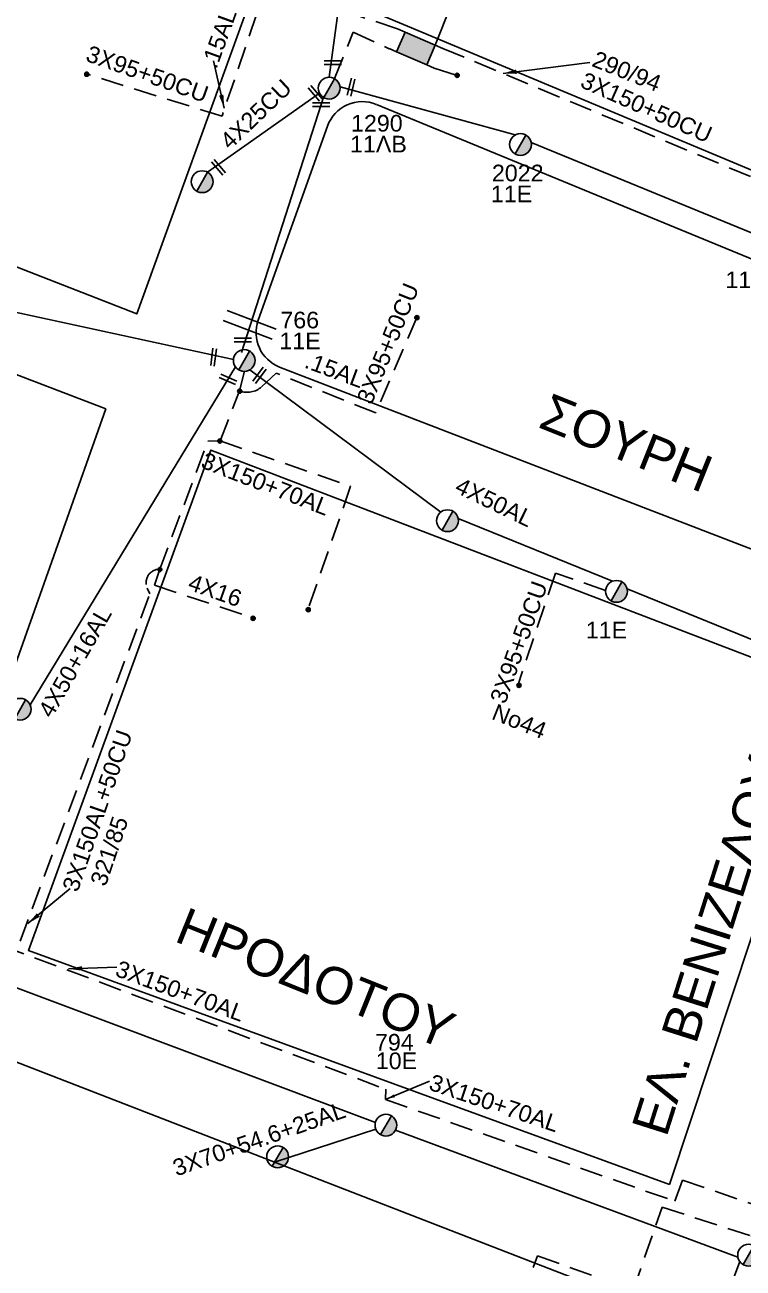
# Model space of a CAD drawing. Header units: millimetres. Extents: x 8791 to 11104, y 1833 to 2902.
# Drawn here: x 8926.6 to 9006, y 2681.6 to 2819 of the extents above; entities that cross this region are included whole.
import ezdxf
from ezdxf.enums import TextEntityAlignment as Align

# ---------------------------------------------------------------- set-up
doc = ezdxf.new("R2010")
doc.units = ezdxf.units.MM
doc.linetypes.add('DASHED', pattern=[19.05, 12.7, -6.35])
for name, color, linetype in [('Link Box 4 Διευθύνσεων', 7, 'Continuous'), ('Γέφυρες Εναερίου Δικτύου', 7, 'Continuous'), ('Γυμνά εναέρια ΧΤ (3Φ)   4x50AL', 7, 'Continuous'), ('Γυμνά εναέρια ΧΤ και ΦΟΠ (3Φ)   4x50+16AL', 7, 'Continuous'), ('Εναέρια παροχή ΧΤ 4x16', 7, 'SYN_LINE'), ('Επιγραφές - Σχήματα', 7, 'Continuous'), ('Καλώδια ΧΤ   3x150+50CU', 7, 'DASHED'), ('Καλώδια ΧΤ   3x150+70AL', 7, 'DASHED'), ('Καλώδια ΧΤ   3x150AL+50CU', 7, 'DASHED'), ('Καλώδια ΧΤ   3x95+50CU', 7, 'DASHED'), ('Καλώδια ΧΤ   4x25CU', 7, 'DASHED'), ('Μηχανική τομή', 7, 'Continuous'), ('Στύλος ΦΜ', 7, 'Continuous'), ('Στύλος ΦΜ @ 1', 7, 'Continuous'), ('Συνδέσεις', 7, 'Continuous'), ('Συνεστραμμένα ΧΤ   3x70+54.6+25AL', 7, 'SYN_LINE'), ('Τομή', 7, 'Continuous'), ('Υπόβαθρο ΔΕΗ', 7, 'Continuous'), ('Υπόγεια Καλώδια Δικτύου ΧΤ   150AL', 7, 'DASHED')]:
    doc.layers.add(name, color=color, linetype=linetype)
doc.styles.add('ar', font='ARIAL.TTF')
doc.styles.get("Standard").update_dxf_attribs({"font": 'ARIAL.TTF'})
doc.linetypes.add('SYN_LINE', pattern='A,0.5,-0.0001,["/\\/\\/\\/",Standard,S=0.1,R=0,X=0,Y=-0.05],-0.25', length=0.7501)
doc.dimstyles.new('ISO-25', dxfattribs={"dimtxt": 2.5, "dimasz": 2.5, "dimexe": 1.25, "dimexo": 0.625, "dimtad": 1, "dimtxsty": 'Standard', "dimcen": 2.5, "dimadec": 0, "dimazin": 0, "dimtfac": 1, "dimtmove": 0, "dimatfit": 3, "dimfxl": 1, "dimarcsym": 0})

# ---------------------------------------------------------------- blocks, each defined once
blk = doc.blocks.new('ΥΠΑΡΧΩΝ ΤΣΙΜΕΝΤΕΝΙΟΣ ΣΤΥΛΟΣ')
at = {"layer": 'Στύλος ΦΜ'}
blk.add_hatch(color=256, dxfattribs=at).paths.add_polyline_path([(-1.29, -2.28, 0.574793), (2.62, 0, 0.268822), (1.3, 2.27)])
blk.add_line((-1.29, -2.28), (1.3, 2.27), dxfattribs=at)
blk.add_circle((0, 0), 2.62, dxfattribs=at)
at = {"layer": 'Στύλος ΦΜ', "flags": 4}
for tag, p in [('ΑΡΙΘΜΟΣ', (-4.68, 8.05)), ('ΤΥΠΟΣ', (-4.91, 3.03))]:
    blk.add_attdef(tag, p, '', height=4, dxfattribs=at)
blk = doc.blocks.new('LINK BOX 4 ΑΝΑΧΩΡΗΣΕΩΝ')
at = {"layer": 'Link Box 4 Διευθύνσεων', "ltscale": 40}
blk.add_hatch(color=256, dxfattribs=at).paths.add_polyline_path([(-3.54, 0), (-3.54, -4.67), (3.54, -4.67), (3.54, 0)])
for p, q in [((-3.54, 0), (-5.33, 0)), ((5.33, 0), (3.54, 0)), ((-3.54, -4.67), (-5.33, -4.67)), ((5.33, -4.67), (3.54, -4.67))]:
    blk.add_line(p, q, dxfattribs=at)
blk.add_lwpolyline([(-3.54, -4.67), (-3.54, 0), (3.54, 0), (3.54, -4.67)], close=True, dxfattribs=at)
blk = doc.blocks.new('ΤΟΜΗ')
at = {"layer": 'Τομή', "ltscale": 40}
for p, q in [((-5.68, 0), (5.68, 0)), ((5.68, -2.33), (-5.68, -2.33))]:
    blk.add_line(p, q, dxfattribs=at)
blk = doc.blocks.new('_ΣΥΝΔΕΣΗ')
at = {"layer": 'Συνδέσεις', "linetype": 'SYN_LINE', "ltscale": 40}
blk.add_hatch(color=256, dxfattribs=at).paths.add_polyline_path([(0.5, -0.01, 1), (-0.5, -0.01, 1)])
at = {"layer": 'Συνδέσεις'}
blk.add_circle((0, -0.01), 0.5, dxfattribs=at)
blk = doc.blocks.new('ΜΗΧΑΝΙΚΗ ΤΟΜΗ')
at = {"layer": 'Μηχανική τομή', "ltscale": 40}
for p, q in [((-1.89, 0.78), (1.89, 0.78)), ((1.89, 0), (-1.89, 0))]:
    blk.add_line(p, q, dxfattribs=at)

msp = doc.modelspace()

# ---------------------------------------------------------------- linework, layer by layer
at = {"layer": 'Γέφυρες Εναερίου Δικτύου', "color": 30, "linetype": 'DASHED', "ltscale": 0.2}
for points in [[(8960.85, 2813.08), (8962.91, 2818.2), (8966.87, 2816.39)], [(8971.86, 2814.23), (8974.39, 2813.43)]]:
    msp.add_lwpolyline(points, dxfattribs=at)
at = {"layer": 'Γυμνά εναέρια ΧΤ (3Φ)   4x50AL', "color": 30, "ltscale": 20}
for points in [[(8961.45, 2812.18), (8980.82, 2806.85)], [(8982.57, 2806.03), (9007.54, 2795.76)]]:
    msp.add_lwpolyline(points, dxfattribs=at)
at = {"layer": 'Γυμνά εναέρια ΧΤ (3Φ)   4x50AL', "color": 85}
for points in [[(8951.49, 2780.91), (8972.58, 2765.16)], [(8974.51, 2764.46), (8991.57, 2757.54)], [(8993.17, 2756.68), (9020.81, 2745.44)]]:
    msp.add_lwpolyline(points, dxfattribs=at)
at = {"layer": 'Γυμνά εναέρια ΧΤ και ΦΟΠ (3Φ)   4x50+16AL', "color": 30}
msp.add_lwpolyline([(8960.24, 2813.24), (8966.04, 2855.95)], dxfattribs=at)
at = {"layer": 'Γυμνά εναέρια ΧΤ και ΦΟΠ (3Φ)   4x50+16AL', "color": 6}
msp.add_lwpolyline([(8903.76, 2791.98), (8949.66, 2782.04)], dxfattribs=at)
at = {"layer": 'Γυμνά εναέρια ΧΤ και ΦΟΠ (3Φ)   4x50+16AL', "color": 151}
msp.add_lwpolyline([(8927.19, 2743.87), (8949.88, 2781.24)], dxfattribs=at)
at = {"layer": 'Γυμνά εναέρια ΧΤ και ΦΟΠ (3Φ)   4x50+16AL', "color": 1}
for points in [[(8914.66, 2716.73), (8965.35, 2697.7)], [(8967.59, 2696.86), (9005.42, 2682.83)]]:
    msp.add_lwpolyline(points, dxfattribs=at)
at = {"layer": 'Εναέρια παροχή ΧΤ 4x16', "color": 2, "linetype": 'DASHED', "ltscale": 0.2}
msp.add_lwpolyline([(8941.51, 2758.86), (8940.94, 2757.1), (8951.82, 2753.46)], dxfattribs=at)
at = {"layer": 'Εναέρια παροχή ΧΤ 4x16', "color": 1, "linetype": 'DASHED', "ltscale": 0.2}
msp.add_lwpolyline([(8978.9, 2670.91), (8983.26, 2682.98), (8993.85, 2679.17), (8997.05, 2688.33), (9006.92, 2685.16), (9007.2, 2684.09)], dxfattribs=at)
at = {"layer": 'Επιγραφές - Σχήματα', "ltscale": 20}
msp.add_line((8971.97, 2816.78), (8973.63, 2820.95), dxfattribs=at)
at = {"layer": 'Επιγραφές - Σχήματα', "color": 7, "ltscale": 20}
msp.add_line((8950.55, 2782.82), (8959.64, 2811.14), dxfattribs=at)
at = {"layer": 'Καλώδια ΧΤ   3x150+50CU', "color": 27, "ltscale": 0.2}
msp.add_lwpolyline([(8972.81, 2816.42), (9010.22, 2800.83), (9010.6, 2799.43, 0.325021), (9014.05, 2796.66, 0.590738), (9014.55, 2797.48, 12.344555)], format="xyb", dxfattribs=at)
at = {"layer": 'Καλώδια ΧΤ   3x150+70AL', "color": 2, "ltscale": 0.2}
for points in [[(8948.18, 2773.04), (8962.62, 2768.02), (8957.91, 2754.42)], [(8920.53, 2727.68), (8921.84, 2730.77), (8924.64, 2729.76), (8920.55, 2718.58), (8966.51, 2701.37), (8966.47, 2700.23), (8998.46, 2688.99), (8999.3, 2691.33), (9010.03, 2687.66), (9009.46, 2685.93), (9049.04, 2670.38), (9060.66, 2676.56), (9066.45, 2669.76), (9064.64, 2664.82), (9067.47, 2663.95)]]:
    msp.add_lwpolyline(points, dxfattribs=at)
at = {"layer": 'Καλώδια ΧΤ   3x150AL+50CU', "color": 2, "ltscale": 0.2}
msp.add_lwpolyline([(8919.3, 2715.91), (8924.76, 2714.18), (8940.42, 2756.13), (8940.14, 2756.76, -0.543265), (8941.51, 2758.86), (8946.85, 2773), (8948.18, 2773.04), (8950.35, 2778.58), (8950.87, 2780.73)], format="xyb", dxfattribs=at)
at = {"layer": 'Καλώδια ΧΤ   3x95+50CU', "color": 27, "ltscale": 0.2}
msp.add_lwpolyline([(8948.4, 2808.92), (8933.44, 2813.6)], dxfattribs=at)
at = {"layer": 'Καλώδια ΧΤ   3x95+50CU', "color": 2, "ltscale": 0.2}
msp.add_lwpolyline([(8969.92, 2786.69), (8965.42, 2776.14)], dxfattribs=at)
at = {"layer": 'Καλώδια ΧΤ   3x95+50CU', "color": 85, "ltscale": 0.2}
msp.add_lwpolyline([(8990.8, 2756.52), (8985.26, 2758.42), (8981.1, 2746)], dxfattribs=at)
at = {"layer": 'Καλώδια ΧΤ   4x25CU', "color": 30, "linetype": 'SYN_LINE', "ltscale": 15}
msp.add_lwpolyline([(8946.81, 2802.73), (8959.19, 2811.48)], dxfattribs=at)
at = {"layer": 'Συνεστραμμένα ΧΤ   3x70+54.6+25AL', "color": 1, "ltscale": 15}
msp.add_lwpolyline([(8954.21, 2693.3), (8965.41, 2696.95)], dxfattribs=at)
at = {"layer": 'Συνεστραμμένα ΧΤ   3x70+54.6+25AL', "color": 2, "ltscale": 20}
msp.add_lwpolyline([(8986.51, 2631.27), (9005.64, 2682.33)], dxfattribs=at)
at = {"layer": 'Υπόβαθρο ΔΕΗ'}
for p, q in [((8965.46, 2810.23), (9024.96, 2785.7)), ((8952.39, 2786.38), (8960.05, 2807.83)), ((9015.64, 2757.71), (8954.77, 2781.2))]:
    msp.add_line(p, q, dxfattribs=at)
for points in [[(8867.72, 2856.13), (8853.96, 2820.24), (8938.98, 2787.07), (8951.33, 2821.19)], [(8976.28, 2851.16), (8964.85, 2820.56), (9031.85, 2792.52), (9041.54, 2822.85)], [(8828.58, 2753.35), (8894.53, 2729.14), (8915.91, 2721.16), (8935.55, 2776.58), (8850.29, 2809.22)], [(8997.85, 2690.86), (9016.01, 2745.65), (8947.16, 2772.02), (8927, 2716.73)]]:
    msp.add_lwpolyline(points, close=True, dxfattribs=at)
msp.add_lwpolyline([(8923.1, 2705.35), (8903.12, 2651.4), (8952.97, 2632.17), (8965.33, 2655.75, -0.301015), (8970.19, 2657.54), (8983.75, 2652.36), (8993.54, 2678.06)], format="xyb", close=True, dxfattribs=at)
for centre, start, end in [((8963.9, 2806.46), 67.5894, 160.3443), ((8956.24, 2785.01), 160.3443, 248.9026)]:
    msp.add_arc(centre, 4.08, start, end, dxfattribs=at)
at = {"layer": 'Υπόγεια Καλώδια Δικτύου ΧΤ   150AL', "color": 27, "ltscale": 0.2}
msp.add_lwpolyline([(8967.81, 2818.58), (8963.6, 2819.97), (8953.44, 2823.77), (8948.4, 2808.92)], dxfattribs=at)
at = {"layer": 'Υπόγεια Καλώδια Δικτύου ΧΤ   150AL', "color": 2, "ltscale": 0.2}
msp.add_lwpolyline([(8965.42, 2776.14), (8954.37, 2780.53), (8952.78, 2779.03, -0.295112), (8950.35, 2778.58, -2.388011)], format="xyb", dxfattribs=at)

# ---------------------------------------------------------------- block references
at = {"layer": 'Link Box 4 Διευθύνσεων', "xscale": 0.5104822389463963, "yscale": 0.5104822389463963, "zscale": 0.5104822389463963, "rotation": 336.6103510456616}
msp.add_blockref('LINK BOX 4 ΑΝΑΧΩΡΗΣΕΩΝ', (8970.31, 2817.5), dxfattribs=at)
at = {"layer": 'Μηχανική τομή', "xscale": 0.5104822389464277, "yscale": 0.5104822389464277, "zscale": 0.5104822389464277}
for p in [(8960.65, 2814.63), (8959.37, 2810), (8950.7, 2784)]:
    msp.add_blockref('ΜΗΧΑΝΙΚΗ ΤΟΜΗ', p, dxfattribs=at)
at = {"layer": 'Μηχανική τομή'}
for p, xscale, yscale, zscale, rotation in [((8962.47, 2812.19), 0.5104822389464139, 0.5104822389464139, 0.5104822389464139, 255.9155396575952), ((8958.54, 2811.32), 0.5104822389464442, 0.5104822389464442, 0.5104822389464442, 310.9190038697232), ((8947.86, 2803.14), 0.5104822389464442, 0.5104822389464442, 0.5104822389464442, 310.9190038697232), ((8947.67, 2782.27), 0.5104822389464544, 0.5104822389464544, 0.5104822389464544, 82.87425345915346), ((8948.99, 2779.66), 0.5104822389463922, 0.5104822389463922, 0.5104822389463922, 336.8044022423339), ((8952.37, 2780.41), 0.5104822389464544, 0.5104822389464544, 0.5104822389464544, 233.5382978307457)]:
    msp.add_blockref('ΜΗΧΑΝΙΚΗ ΤΟΜΗ', p, dxfattribs=dict(at, xscale=xscale, yscale=yscale, zscale=zscale, rotation=rotation))
at = {"layer": 'Στύλος ΦΜ @ 1', "ltscale": 40}
ref = msp.add_blockref('ΥΠΑΡΧΩΝ ΤΣΙΜΕΝΤΕΝΙΟΣ ΣΤΥΛΟΣ', (8960.25, 2812.03), dxfattribs=dict(at, xscale=0.4594340150515993, yscale=0.4594340150515993, zscale=0.4594340150515993))
ref.add_attrib('ΤΥΠΟΣ', '11ΛB', (8962.55, 2804.92), dxfattribs={"layer": 'Στύλος ΦΜ', "height": 1.838, "flags": 4})
ref.add_attrib('ΑΡΙΘΜΟΣ', '1290', (8962.66, 2807.23), dxfattribs={"layer": 'Στύλος ΦΜ', "height": 1.838, "flags": 4})
ref = msp.add_blockref('ΥΠΑΡΧΩΝ ΤΣΙΜΕΝΤΕΝΙΟΣ ΣΤΥΛΟΣ', (8981.39, 2805.8), dxfattribs=dict(at, xscale=0.4594340150515993, yscale=0.4594340150515993, zscale=0.4594340150515993))
ref.add_attrib('ΤΥΠΟΣ', '11E', (8978.12, 2799.42), dxfattribs={"layer": 'Στύλος ΦΜ', "height": 1.838, "flags": 4})
ref.add_attrib('ΑΡΙΘΜΟΣ', '2022', (8978.23, 2801.73), dxfattribs={"layer": 'Στύλος ΦΜ', "height": 1.838, "flags": 4})
at = {"layer": 'Στύλος ΦΜ @ 1', "ltscale": 40, "xscale": 0.4594340150515993, "yscale": 0.4594340150515993, "zscale": 0.4594340150515993}
for p in [(8946.21, 2801.69), (8973.33, 2764.22), (8954.55, 2693.91), (9006.6, 2683.04)]:
    msp.add_blockref('ΥΠΑΡΧΩΝ ΤΣΙΜΕΝΤΕΝΙΟΣ ΣΤΥΛΟΣ', p, dxfattribs=at)
at = {"layer": 'Στύλος ΦΜ @ 1', "ltscale": 40}
ref = msp.add_blockref('ΥΠΑΡΧΩΝ ΤΣΙΜΕΝΤΕΝΙΟΣ ΣΤΥΛΟΣ', (9008.23, 2794.78), dxfattribs=dict(at, xscale=0.4594340150515993, yscale=0.4594340150515993, zscale=0.4594340150515993))
ref.add_attrib('ΤΥΠΟΣ', '11E', (9004.04, 2789.92), dxfattribs={"layer": 'Στύλος ΦΜ', "height": 1.838, "flags": 4})
ref = msp.add_blockref('ΥΠΑΡΧΩΝ ΤΣΙΜΕΝΤΕΝΙΟΣ ΣΤΥΛΟΣ', (8950.86, 2781.93), dxfattribs=dict(at, xscale=0.4594340150515993, yscale=0.4594340150515993, zscale=0.4594340150515993))
ref.add_attrib('ΤΥΠΟΣ', '11E', (8954.74, 2783.17), dxfattribs={"layer": 'Στύλος ΦΜ', "height": 1.838, "flags": 4})
ref.add_attrib('ΑΡΙΘΜΟΣ', '766', (8954.85, 2785.48), dxfattribs={"layer": 'Στύλος ΦΜ', "height": 1.838, "flags": 4})
ref = msp.add_blockref('ΥΠΑΡΧΩΝ ΤΣΙΜΕΝΤΕΝΙΟΣ ΣΤΥΛΟΣ', (8992, 2756.41), dxfattribs=dict(at, xscale=0.4594340150515993, yscale=0.4594340150515993, zscale=0.4594340150515993))
ref.add_attrib('ΤΥΠΟΣ', '11E', (8988.61, 2751.21), dxfattribs={"layer": 'Στύλος ΦΜ', "height": 1.838, "flags": 4})
ref = msp.add_blockref('ΥΠΑΡΧΩΝ ΤΣΙΜΕΝΤΕΝΙΟΣ ΣΤΥΛΟΣ', (8926.09, 2743.38), dxfattribs=dict(at, xscale=0.4594340150515993, yscale=0.4594340150515993, zscale=0.4594340150515993))
ref.add_attrib('ΤΥΠΟΣ', '11B', (8918.01, 2742.85), dxfattribs={"layer": 'Στύλος ΦΜ', "height": 1.838, "flags": 4})
ref.add_attrib('ΑΡΙΘΜΟΣ', '736', (8920.05, 2745.69), dxfattribs={"layer": 'Στύλος ΦΜ', "height": 1.838, "flags": 4})
ref = msp.add_blockref('ΥΠΑΡΧΩΝ ΤΣΙΜΕΝΤΕΝΙΟΣ ΣΤΥΛΟΣ', (8966.52, 2697.41), dxfattribs=dict(at, xscale=0.4594340150515993, yscale=0.4594340150515993, zscale=0.4594340150515993))
ref.add_attrib('ΤΥΠΟΣ', '10E', (8965.4, 2703.6), dxfattribs={"layer": 'Στύλος ΦΜ', "height": 1.838, "flags": 4})
ref.add_attrib('ΑΡΙΘΜΟΣ', '794', (8965.31, 2705.65), dxfattribs={"layer": 'Στύλος ΦΜ', "height": 1.838, "flags": 4})
at = {"layer": 'Συνδέσεις', "xscale": 0.4594340150518314, "yscale": 0.4594340150518314, "zscale": 0.4594340150518314}
for p in [(8933.45, 2813.57), (8974.39, 2813.44), (8969.94, 2786.66), (8950.36, 2778.54), (8948.16, 2773.03), (8941.53, 2758.83), (8957.93, 2754.39), (8951.84, 2753.43), (8981.22, 2746.02)]:
    msp.add_blockref('_ΣΥΝΔΕΣΗ', p, dxfattribs=at)
at = {"layer": 'Τομή', "xscale": 0.5104822389464059, "yscale": 0.5104822389464059, "zscale": 0.5104822389464059, "rotation": 339.0173776533826}
msp.add_blockref('ΤΟΜΗ', (8951.67, 2786.43), dxfattribs=at)

# ---------------------------------------------------------------- texts
at = {"layer": 'Γυμνά εναέρια ΧΤ (3Φ)   4x50AL', "ltscale": 0.2}
msp.add_text('4X50AL', height=1.838, rotation=334.1703, dxfattribs=at).set_placement((8978.52, 2766.26), align=Align.MIDDLE)
at = {"layer": 'Γυμνά εναέρια ΧΤ και ΦΟΠ (3Φ)   4x50+16AL', "ltscale": 0.2}
msp.add_text('4X50+16AL', height=1.838, rotation=60.1514, dxfattribs=at).set_placement((8932.14, 2748.6), align=Align.MIDDLE)
at = {"layer": 'Εναέρια παροχή ΧΤ 4x16', "ltscale": 20}
msp.add_text('4X16', height=1.838, rotation=340.5295, dxfattribs=at).set_placement((8947.65, 2756.51), align=Align.MIDDLE)
at = {"layer": 'Επιγραφές - Σχήματα', "ltscale": 20, "attachment_point": 1, "style": 'ar'}
for s, insert, char_height, width, rotation in [('290/94', (8989.84, 2816.21), 1.838, 19.788, 338.2018), ('ΣΟΥΡΗ', (8984.72, 2778.39), 4.084, 40.3352, 338.1365), ('Νο44', (8978.76, 2744.04), 1.838, 19.788, 338.2018), ('ΕΛ. ΒΕΝΙΖΕΛΟΥ', (8993.62, 2697.2), 4.0839, 57.2706, 72.3878), ('321/85', (8933.79, 2724.29), 1.838, 19.788, 71.0887), ('ΗΡΟΔΟΤΟΥ', (8944.51, 2721.57), 4.084, 40.3352, 338.1365)]:
    msp.add_mtext(s, dxfattribs=dict(at, insert=insert, char_height=char_height, width=width, rotation=rotation))
at = {"layer": 'Καλώδια ΧΤ   3x150+50CU', "ltscale": 0.2}
msp.add_text('3X150+50CU', height=1.838, rotation=336.1108, dxfattribs=at).set_placement((8995.32, 2809.9), align=Align.MIDDLE)
at = {"layer": 'Καλώδια ΧΤ   3x150+70AL', "ltscale": 0.2}
for rotation, p in [(338.7663, (8953.23, 2768.29)), (339.8454, (8943.79, 2712.24)), (341.3872, (8978.5, 2699.85))]:
    msp.add_text('3X150+70AL', height=1.838, rotation=rotation, dxfattribs=at).set_placement(p, align=Align.MIDDLE)
at = {"layer": 'Καλώδια ΧΤ   3x150AL+50CU', "ltscale": 0.2}
msp.add_text('3X150AL+50CU', height=1.8377, rotation=70.8716, dxfattribs=at).set_placement((8934.62, 2732.17), align=Align.MIDDLE)
at = {"layer": 'Καλώδια ΧΤ   3x95+50CU', "ltscale": 0.2}
for rotation, p in [(340.5756, (8940.15, 2813.6)), (67.8884, (8966.73, 2783.81)), (70.3663, (8981.2, 2750.79))]:
    msp.add_text('3X95+50CU', height=1.838, rotation=rotation, dxfattribs=at).set_placement(p, align=Align.MIDDLE)
at = {"layer": 'Καλώδια ΧΤ   4x25CU', "ltscale": 0.2}
msp.add_text('4X25CU', height=1.838, rotation=43.8518, dxfattribs=at).set_placement((8952.14, 2809.16), align=Align.MIDDLE)
at = {"layer": 'Συνεστραμμένα ΧΤ   3x70+54.6+25AL', "ltscale": 20}
msp.add_text('3X70+54.6+25AL', height=1.8377, rotation=19.2376, dxfattribs=at).set_placement((8952.49, 2695.89), align=Align.MIDDLE)
at = {"layer": 'Υπόγεια Καλώδια Δικτύου ΧΤ   150AL', "ltscale": 20, "char_height": 1.838, "attachment_point": 1, "style": 'ar'}
for insert, width, rotation in [((8946.05, 2814.68), 7.4207, 70.0844), ((8958.03, 2782.9), 6.0472, 339.6264)]:
    msp.add_mtext('.15AL', dxfattribs=dict(at, insert=insert, width=width, rotation=rotation))

# ---------------------------------------------------------------- leaders
at = {"layer": 'Επιγραφές - Σχήματα', "ltscale": 40}
for points, override in [([(8948.65, 2809.8), (8947.45, 2815.06)], {"dimasz": 1.5, "dimtad": 0}), ([(8979.47, 2813.66), (8989.07, 2814.87)], {"dimasz": 1.5, "dimtad": 0}), ([(8926.95, 2719.68), (8931.6, 2723.55)], {"dimasz": 1.5, "dimtad": 0}), ([(8931.42, 2714.68), (8936.79, 2714.87)], {"dimasz": 1.5, "dimtad": 0}), ([(8966.54, 2700.27), (8971.34, 2702.28)], {"dimasz": 1, "dimtad": 0})]:
    msp.add_leader(points, dimstyle='ISO-25', override=override, dxfattribs=at)

doc.saveas('drawing.dxf')
